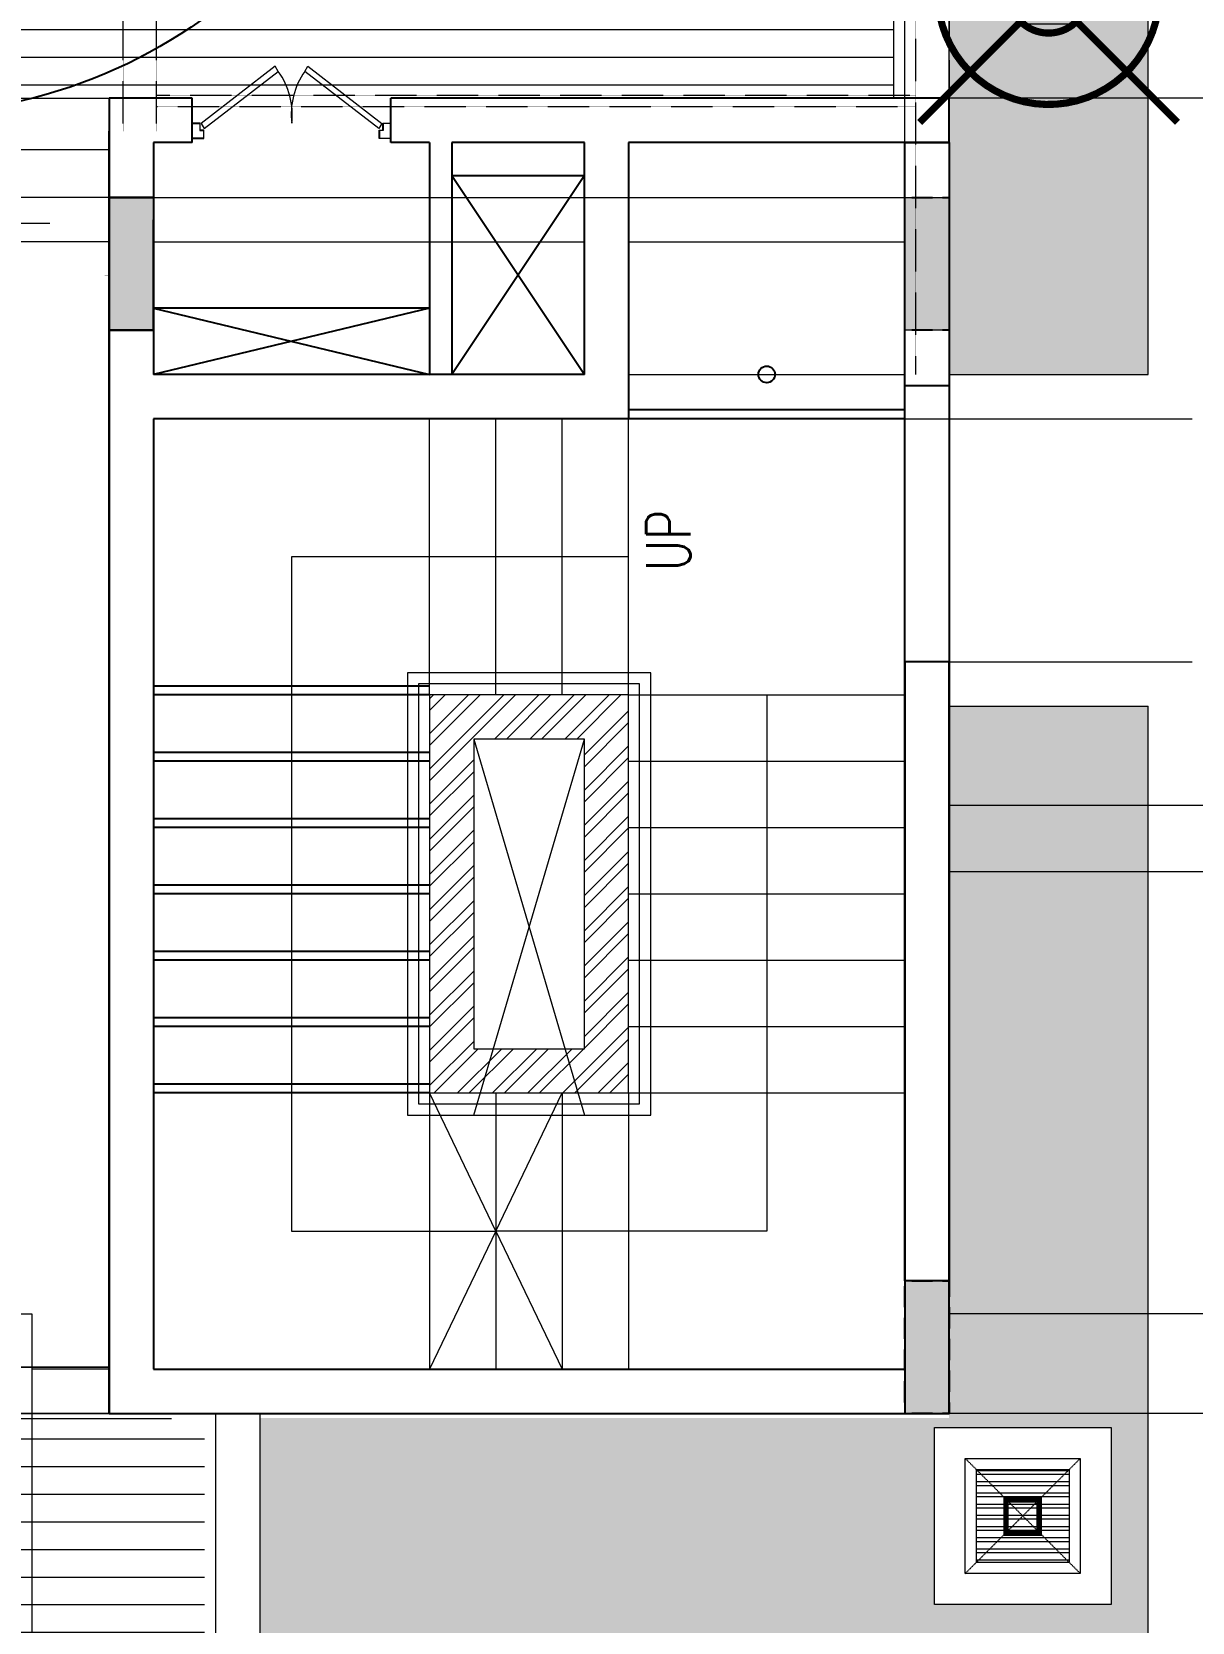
# Model space of a CAD drawing. Header units: millimetres. Extents: x 7964926 to 16080295, y -6277184 to -2986664.
# Drawn here: x 8116961 to 8122211, y -3116704 to -3109510 of the extents above; entities that cross this region are included whole.
import ezdxf

# ---------------------------------------------------------------- set-up
doc = ezdxf.new("R2010")
doc.units = ezdxf.units.MM
doc.header["$LTSCALE"] = 2000
doc.header["$MEASUREMENT"] = 0
for name, pattern in [('( Hidden )', [0.375, 0.25, -0.125]), ('1', [0, 0, 0]), ('ACAD_ISO04W100', [30, 24, -3, 0, -3]), ('CONTINU', [0, 0, 0]), ('DASHED', [0.75, 0.5, -0.25]), ('DASHED2', [0.375, 0.25, -0.125]), ('HIDDEN', [0.375, 0.25, -0.125])]:
    doc.linetypes.add(name, pattern=pattern)
for name, color, linetype in [('a-beam', 8, 'HIDDEN'), ('a-col', 8, 'DASHED2'), ('a-cutout', 8, 'Continuous'), ('a-dim b', 8, 'Continuous'), ('a-floor line', 1, 'Continuous'), ('a-hat col', 252, 'Continuous'), ('a-stair', 1, 'Continuous'), ('a-wall', 8, 'Continuous'), ('L - block columns', 20, 'ACAD_ISO04W100'), ('L - proposed trees', 74, 'Continuous')]:
    doc.layers.add(name, color=color, linetype=linetype)
for name, color, linetype, lineweight in [('a-shaft door', 1, 'Continuous', 5), ('L-CHAMBERS', 50, 'Continuous', 5), ('L-CORECUT', 4, 'Continuous', 5), ('L-ELE 1', 24, 'Continuous', 20), ('L-ELE 2', 30, 'Continuous', 15), ('L-ELE 4', 27, 'Continuous', 9), ('L-ELE1', 34, 'Continuous', 20), ('L-HATCH-1', 9, 'Continuous', 5), ('L-HIDDEN', 5, 'HIDDEN', 9), ('L-lights', 213, 'Continuous', 0), ('L-Paver 400x400', 250, '1', 13), ('L-SHRUBS', 96, 'Continuous', 18), ('STR-Column', 250, 'Continuous', 15), ('STR-Podium Beam', 8, 'Continuous', 15), ('STR-Podium Column', 250, 'Continuous', 15), ('STR-RCC Up Stand', 250, 'Continuous', 15), ('STR-Stair Case', 251, 'Continuous', 15)]:
    doc.layers.add(name, color=color, linetype=linetype, lineweight=lineweight)
doc.styles.get("Standard").update_dxf_attribs({"font": 'romans.shx', "width": 0.75})

# ---------------------------------------------------------------- blocks, each defined once
blk = doc.blocks.new('basement - column')
at = {"layer": 'a-hat col'}
h = blk.add_hatch(color=256, dxfattribs=at)
h.dxf.hatch_style = 1
h.paths.add_polyline_path([(129425, -24199.3), (129225, -24199.3), (129225, -24799.3), (129425, -24799.3)])
h = blk.add_hatch(color=256, dxfattribs=at)
h.dxf.hatch_style = 1
h.paths.add_polyline_path([(133025, -24199.3), (132825, -24199.3), (132825, -24799.3), (133025, -24799.3)])
h = blk.add_hatch(color=256, dxfattribs=at)
h.dxf.hatch_style = 1
h.paths.add_polyline_path([(133025, -29099.3), (132825, -29099.3), (132825, -29699.3), (133025, -29699.3)])
at = {"layer": 'a-col', "linetype": 'DASHED2', "ltscale": 0.001}
for points in [[(129225, -24199.3), (129425, -24199.3), (129425, -24799.3), (129225, -24799.3)], [(132825, -24199.3), (133025, -24199.3), (133025, -24799.3), (132825, -24799.3)], [(132825, -29099.3), (133025, -29099.3), (133025, -29699.3), (132825, -29699.3)]]:
    blk.add_lwpolyline(points, close=True, dxfattribs=at)
blk = doc.blocks.new('tree14 pp')
at = {"layer": 'L - proposed trees', "ltscale": 2000}
for radius in [1275.3, 143.5]:
    blk.add_circle((-1172.8, 1330.7), radius, dxfattribs=at)
blk = doc.blocks.new('CHAMBERS')
at = {"layer": 'L-Paver 400x400', "true_color": 0x636466}
h = blk.add_hatch(dxfattribs=at)
h.set_pattern_fill('ANSI32', color=251, scale=135, angle=315)
h.set_pattern_definition([(0, (0.48, 1.42), (1e-14, 50.625), []), (0, (17.355, -15.46), (1e-14, 50.625), [])])
h.paths.add_polyline_path([(7999084.2, -3148057.7), (7998664.2, -3148057.7), (7998664.2, -3148477.7), (7999084.2, -3148477.7)])
at = {"layer": 'L-CHAMBERS', "color": 42}
for points in [[(7999274.2, -3148667.7), (7998474.2, -3148667.7), (7998474.2, -3147867.7), (7999274.2, -3147867.7)], [(7999134.2, -3148527.7), (7998614.2, -3148527.7), (7998614.2, -3148007.7), (7999134.2, -3148007.7)], [(7999084.2, -3148477.7), (7998664.2, -3148477.7), (7998664.2, -3148057.7), (7999084.2, -3148057.7)]]:
    blk.add_lwpolyline(points, close=True, dxfattribs=at)
at = {"layer": 'L-Paver 400x400', "color": 251, "linetype": '( Hidden )', "ltscale": 0.005, "true_color": 0x636466}
for p, q in [((7998614.2, -3148007.7), (7999134.2, -3148527.7)), ((7998614.2, -3148527.7), (7999134.2, -3148007.7))]:
    blk.add_line(p, q, dxfattribs=at)
blk = doc.blocks.new('PL')
at = {"layer": 'L-lights'}
h = blk.add_hatch(dxfattribs=at)
h.set_pattern_fill('ANSI31', color=256, scale=32.5, style=0)
h.set_pattern_definition([(45, (6e-11, 1e-11), (-72.965, 72.965), [])])
edge = h.paths.add_edge_path()
edge.add_arc((0, 0), 359, 89.6522, 276.067)
edge.add_arc((0, 0), 359, 276.067, 449.6522)
at = {"layer": 'L-lights', "const_width": 65}
for points in [[(0, -1659), (0, 1659)], [(1659, -2), (-1659, -2)]]:
    blk.add_lwpolyline(points, dxfattribs=at)
for points in [[(6, 1009, 1.057607), (107, -1003, 0.945531)], [(2, 359, 1.057607), (38, -357, 0.945531)]]:
    blk.add_lwpolyline(points, format="xyb", close=True, dxfattribs=at)
blk = doc.blocks.new('F01')
at = {"layer": 'a-shaft door', "color": 8, "ltscale": 0.1}
for p, q in [((6801503.9, -3301272.3), (6801473.3, -3301272.3)), ((6801503.9, -3302172.3), (6801473.3, -3302172.3)), ((6801503.9, -3302172.3), (6801473.3, -3302172.3))]:
    blk.add_line(p, q, dxfattribs=at)
for points in [[(6801247, -3301649), (6801505.9, -3301314.1), (6801529.1, -3301327.5), (6801270.2, -3301662.4), (6801247, -3301649)], [(6801247, -3301795.6), (6801505.9, -3302130.4), (6801529.1, -3302117), (6801270.2, -3301782.2), (6801247, -3301795.6)]]:
    blk.add_lwpolyline(points, dxfattribs=at)
for points in [[(6801573.3, -3301272.3), (6801573.3, -3301325.6), (6801535.9, -3301325.6), (6801535.9, -3301309.6), (6801503.9, -3301309.6), (6801503.9, -3301272.3), (6801503.9, -3301272.3), (6801503.9, -3301272.3)], [(6801571.7, -3301273.9), (6801505.5, -3301273.9), (6801505.5, -3301273.9), (6801505.5, -3301273.9), (6801505.5, -3301308), (6801537.5, -3301308), (6801537.5, -3301324), (6801571.7, -3301324)], [(6801573.3, -3302172.3), (6801573.3, -3302118.9), (6801535.9, -3302118.9), (6801535.9, -3302134.9), (6801503.9, -3302134.9), (6801503.9, -3302172.3), (6801503.9, -3302172.3), (6801503.9, -3302172.3)], [(6801571.7, -3302170.7), (6801505.5, -3302170.7), (6801505.5, -3302170.7), (6801505.5, -3302170.7), (6801505.5, -3302136.5), (6801537.5, -3302136.5), (6801537.5, -3302120.5), (6801571.7, -3302120.5)]]:
    blk.add_lwpolyline(points, close=True, dxfattribs=at)
for centre, radius, start, end in [((6801465.1, -3301383.2), 340.5, 235.07813, 276.54818), ((6801464.3, -3302049.2), 330.1, 83.10266, 126.02478)]:
    blk.add_arc(centre, radius, start, end, dxfattribs=at)

msp = doc.modelspace()

# ---------------------------------------------------------------- hatches: boundary and pattern name
at = {"layer": 'L-HATCH-1'}
h = msp.add_hatch(dxfattribs=at)
h.set_pattern_fill('ANSI31', color=8, scale=1000, angle=135)
edge = h.paths.add_edge_path()
edge.add_line((8116561.7, -3110401), (8116561.7, -3109810))
edge.add_line((8116561.7, -3109810), (8120861.4, -3109810))
edge.add_line((8120861.4, -3109810), (8120861.4, -3107047.5))
edge.add_line((8120861.4, -3107047.5), (8119811.4, -3107047.5))
edge.add_line((8119811.4, -3107047.5), (8119811.3, -3102411.2))
edge.add_line((8119811.3, -3102411.2), (8103311.2, -3102410))
edge.add_line((8103311.2, -3102410), (8103311.2, -3107010))
edge.add_line((8103311.2, -3107010), (8102880.5, -3107010))
edge.add_line((8102880.5, -3107010), (8102880.5, -3108457.1))
edge.add_line((8102880.5, -3108457.1), (8102412.7, -3108462.8))
edge.add_line((8102412.7, -3108462.8), (8102419.9, -3109585))
edge.add_line((8102419.9, -3109585), (8102703.8, -3109585))
edge.add_line((8102703.8, -3109585), (8102703.8, -3113535))
edge.add_line((8102703.8, -3113535), (8102412.7, -3113535))
edge.add_line((8102412.7, -3113535), (8102419.9, -3114662.8))
edge.add_line((8102419.9, -3114662.8), (8102880.5, -3114657.1))
edge.add_line((8102880.5, -3114657.1), (8102880.5, -3116410))
edge.add_line((8102880.5, -3116410), (8102411.3, -3116410))
edge.add_line((8102411.3, -3116410), (8102414, -3117536.2))
edge.add_line((8102414, -3117536.2), (8102703.7, -3117536.2))
edge.add_line((8102703.7, -3117536.2), (8102703.7, -3121486.2))
edge.add_line((8102703.7, -3121486.2), (8102411.3, -3121485))
edge.add_line((8102411.3, -3121485), (8102411.3, -3122635))
edge.add_line((8102411.3, -3122635), (8102880.5, -3122635))
edge.add_line((8102880.5, -3122635), (8102880.5, -3124335))
edge.add_line((8102880.5, -3124335), (8102441.3, -3124335))
edge.add_line((8102441.3, -3124335), (8102441.3, -3125486.2))
edge.add_line((8102441.3, -3125486.2), (8102703.7, -3125486.2))
edge.add_line((8102703.7, -3125486.2), (8102703.7, -3129436.2))
edge.add_line((8102703.7, -3129436.2), (8102441.3, -3129435))
edge.add_line((8102441.3, -3129435), (8102441.3, -3130585))
edge.add_line((8102441.3, -3130585), (8102880.5, -3130585))
edge.add_line((8102880.5, -3130585), (8102880.5, -3132010))
edge.add_line((8102880.5, -3132010), (8103311.2, -3132010))
edge.add_line((8103311.2, -3132010), (8103311.2, -3134060))
edge.add_line((8103311.2, -3134060), (8102416.2, -3134060))
edge.add_line((8102416.2, -3134060), (8102416.2, -3134347.5))
edge.add_line((8102416.2, -3134347.5), (8102636.3, -3134347.5))
edge.add_line((8102636.3, -3134347.5), (8102636.3, -3137347.5))
edge.add_line((8102636.3, -3137347.5), (8104143.1, -3137347.5))
edge.add_line((8104143.1, -3137347.5), (8105141.3, -3137347.5))
edge.add_line((8105141.3, -3137347.5), (8105141.3, -3137522.5))
edge.add_line((8105141.3, -3137522.5), (8115941.3, -3137522.5))
edge.add_line((8115941.3, -3137522.5), (8115941.3, -3137347.5))
edge.add_line((8115941.3, -3137347.5), (8120253.7, -3137347.5))
edge.add_line((8120253.7, -3137347.5), (8120253.7, -3133785.6))
edge.add_line((8120253.7, -3133785.6), (8118940.2, -3133784.4))
edge.add_line((8118940.2, -3133784.4), (8118940.2, -3129085))
edge.add_line((8118940.2, -3129085), (8120253.7, -3129086.2))
edge.add_line((8120253.7, -3129086.2), (8120253.7, -3125834.1))
edge.add_line((8120253.7, -3125834.1), (8118940.2, -3125835))
edge.add_line((8118940.2, -3125835), (8118940.2, -3121135))
edge.add_line((8118940.2, -3121135), (8120253.7, -3121136.2))
edge.add_line((8120253.7, -3121136.2), (8120253.7, -3117386.2))
edge.add_line((8120253.7, -3117386.2), (8119541.2, -3117386.2))
edge.add_line((8119541.2, -3117386.2), (8118915.2, -3117386.2))
edge.add_line((8118915.2, -3117386.2), (8118915.2, -3117210))
edge.add_line((8118915.2, -3117210), (8117742.6, -3117210))
edge.add_line((8117742.6, -3117210), (8117742.6, -3115760))
edge.add_line((8117742.6, -3115760), (8116895.9, -3115760))
edge.add_line((8116895.9, -3115760), (8116711.7, -3121149.3))
edge.add_line((8116711.7, -3121149.3), (8116711.2, -3121868.8))
edge.add_line((8116711.2, -3121868.8), (8116150.8, -3121879.9))
edge.add_line((8116150.8, -3121879.9), (8116017.9, -3122020.9))
edge.add_line((8116017.9, -3122020.9), (8115660.9, -3122279.7))
edge.add_arc((8115725.5, -3122386.5), 124.8, 121.16085, 180)
edge.add_line((8115600.7, -3122386.5), (8115600.7, -3124029.4))
edge.add_line((8115600.7, -3124029.4), (8115810.7, -3124060))
edge.add_line((8115810.7, -3124060), (8115810.7, -3122910))
edge.add_line((8115810.7, -3122910), (8116985.7, -3122910))
edge.add_line((8116985.7, -3122910), (8116985.7, -3124060))
edge.add_line((8116985.7, -3124060), (8115600.7, -3124060))
edge.add_line((8115600.7, -3124060), (8115600.7, -3130849.3))
edge.add_line((8115600.7, -3130849.3), (8115810.7, -3130860))
edge.add_line((8115810.7, -3130860), (8116985.7, -3130860))
edge.add_line((8116985.7, -3130860), (8116985.7, -3132010))
edge.add_line((8116985.7, -3132010), (8115810.7, -3132010))
edge.add_line((8115810.7, -3132010), (8115810.7, -3130860))
edge.add_line((8115810.7, -3130860), (8115600.7, -3130858))
edge.add_line((8115600.7, -3130858), (8115600.7, -3132235))
edge.add_line((8115600.7, -3132235), (8115600.7, -3132534.4))
edge.add_arc((8115725.5, -3132532.4), 124.8, 180.91942, 238.83915)
edge.add_line((8115660.9, -3132639.2), (8116033.3, -3132908.4))
edge.add_arc((8115869.9, -3133136.7), 280.7, 17.75366, 54.41038, ccw=False)
edge.add_line((8116137.3, -3133051.1), (8116711.7, -3133051.1))
edge.add_line((8116711.7, -3133051.1), (8116711.2, -3133770.6))
edge.add_line((8116711.2, -3133770.6), (8116961.3, -3137583))
edge.add_line((8116961.3, -3137583), (8105121.6, -3137347.5))
edge.add_line((8105121.6, -3137347.5), (8104205.6, -3137347.5))
edge.add_line((8104205.6, -3137347.5), (8104378.7, -3128643.3))
edge.add_line((8104378.7, -3128643.3), (8105125.6, -3127490.7))
edge.add_line((8105125.6, -3127490.7), (8105431.1, -3127172.6))
edge.add_line((8105431.1, -3127172.6), (8104323.1, -3118537.2))
edge.add_line((8104323.1, -3118537.2), (8104073, -3106120.1))
edge.add_line((8104073, -3106120.1), (8116961.3, -3106120.1))
edge.add_line((8116961.3, -3106120.1), (8116961.3, -3106988))
edge.add_line((8116961.3, -3106988), (8116961.2, -3107010))
edge.add_line((8116961.2, -3107010), (8116961.2, -3108101.5))
edge.add_line((8116961.2, -3108101.5), (8116960.7, -3108160))
edge.add_line((8116960.7, -3108160), (8115600.7, -3108160))
edge.add_line((8115600.7, -3108160), (8115591.8, -3108683.9))
edge.add_arc((8115696.3, -3108681.6), 104.6, 181.25218, 230.87734)
edge.add_line((8115630.3, -3108762.8), (8115828.8, -3108971.9))
edge.add_arc((8115935.8, -3108987.7), 108.1, 171.58896, 266.2271)
edge.add_line((8115928.7, -3109095.6), (8116460.5, -3109112.4))
edge.add_arc((8115636, -3109381.7), 867.3, -18.79382, 18.09153, ccw=False)
edge.add_line((8116457.1, -3109661.1), (8115928.7, -3109661.5))
edge.add_arc((8114798.8, -3109304.9), 1184.8, 310.34061, 342.4814, ccw=False)
edge.add_arc((8115750.9, -3110341.1), 228, 144.27025, 195.23626)
edge.add_arc((8115616.7, -3110405.7), 85.9, 61.97502, 176.85807, ccw=False)
edge.add_arc((8115677.3, -3110416.9), 89.4, 103.054, 169.71336)
edge.add_line((8115589.3, -3110401), (8117311.2, -3110360.4))
edge = h.paths.add_edge_path(flags=17)
edge.add_line((8105431.1, -3126938.5), (8105403.1, -3126652.5))
edge.add_arc((8105389.8, -3126610.9), 43.7, 287.73327, 404.42659)
edge.add_line((8105420.9, -3126580.4), (8105411.3, -3119087.2))
edge.add_arc((8105347.1, -3119070.1), 66.5, 345.0376, 404.08456)
edge.add_line((8105394.8, -3119023.8), (8104996, -3118720.3))
edge.add_arc((8105213.3, -3118483.9), 321.1, 195.61141, 227.41192, ccw=False)
edge.add_line((8104904, -3118570.3), (8104323.1, -3118570))
edge.add_line((8104323.1, -3118570), (8105431.1, -3127099.8))
edge.add_line((8105431.1, -3127099.8), (8105471.1, -3127099.8))
edge.add_arc((8105590.1, -3126984.7), 165.6, 163.81261, 224.04974, ccw=False)
edge = h.paths.add_edge_path(flags=17)
edge.add_line((8115624.5, -3120704), (8116018.8, -3120996.9))
edge.add_arc((8115869.9, -3121235), 280.7, 17.75366, 57.97574, ccw=False)
edge.add_line((8116137.3, -3121149.3), (8116711.7, -3121149.3))
edge.add_line((8116711.7, -3121149.3), (8116898.6, -3116102.5))
edge.add_line((8116898.6, -3116102.5), (8116895.9, -3115760))
edge.add_line((8116895.9, -3115760), (8116561.7, -3115760))
edge.add_line((8116561.7, -3115760), (8116561.7, -3115639.8))
edge.add_line((8116561.7, -3115639.8), (8115600.7, -3115720))
edge.add_line((8115600.7, -3115720), (8115600.7, -3115760.1))
edge.add_line((8115600.7, -3115760.1), (8115600.7, -3120613))
edge.add_arc((8115733.8, -3120626.8), 133.8, 174.08751, 215.23346)
edge = h.paths.add_edge_path(flags=16)
edge.add_line((8104312.4, -3128667.6), (8104911.6, -3127859.8))
edge.add_arc((8105161.9, -3127732.7), 280.7, 206.90941, 221.75897)
edge.add_arc((8105173.5, -3127772.5), 265.5, 190.14952, 213.65721, ccw=False)
edge.add_line((8104912.1, -3127819.3), (8105431.1, -3127183.8))
edge.add_line((8105431.1, -3127183.8), (8104312.4, -3128667.6))
edge = h.paths.add_edge_path(flags=17)
edge.add_line((8105431.1, -3128181.6), (8105431.1, -3127191.9))
edge.add_line((8105431.1, -3127191.9), (8105041.2, -3127685))
edge.add_line((8105041.2, -3127685), (8104661.5, -3128196.9))
edge.add_line((8104661.5, -3128196.9), (8104378.7, -3128643.4))
edge.add_line((8104378.7, -3128643.4), (8104203.1, -3137347.5))
edge.add_line((8104203.1, -3137347.5), (8105129.6, -3137347.5))
edge.add_line((8105129.6, -3137347.5), (8116961.3, -3137573.7))
edge.add_line((8116961.3, -3137573.7), (8116711.2, -3133770.6))
edge.add_line((8116711.2, -3133770.6), (8116135.2, -3133770.6))
edge.add_line((8116135.2, -3133770.6), (8116059.4, -3133906.4))
edge.add_line((8116059.4, -3133906.4), (8115640.7, -3134211))
edge.add_arc((8115680.6, -3134290), 88.5, 116.79492, 178.12801)
edge.add_line((8115592.1, -3134287.2), (8115595.9, -3136140))
edge.add_line((8115595.9, -3136140), (8105426.4, -3136140))
edge.add_line((8105426.4, -3136140), (8105416.1, -3128336.2))
edge.add_line((8105416.1, -3128336.2), (8105431.1, -3128181.6))
edge = h.paths.add_edge_path(flags=17)
edge.add_line((8105223.2, -3111690.3), (8105415, -3111487))
edge.add_arc((8105337.9, -3111432.2), 94.6, 324.57933, 361.31659)
edge.add_line((8105432.5, -3111430), (8105432.5, -3107601.5))
edge.add_line((8105432.5, -3107601.5), (8115806.2, -3107585))
edge.add_line((8115806.2, -3107585), (8115815.2, -3107010))
edge.add_line((8115815.2, -3107010), (8116717.8, -3107010))
edge.add_line((8116717.8, -3107010), (8116961.3, -3106985))
edge.add_line((8116961.3, -3106985), (8116961.3, -3106736.2))
edge.add_line((8116961.3, -3106736.2), (8116961.3, -3106120.1))
edge.add_line((8116961.3, -3106120.1), (8104073, -3106120.1))
edge.add_line((8104073, -3106120.1), (8104322.6, -3117853.9))
edge.add_line((8104322.6, -3117853.9), (8104903.8, -3117850.8))
edge.add_arc((8105214, -3117937.1), 322, 132.7937, 164.45925, ccw=False)
edge.add_line((8104995.3, -3117700.8), (8105378.4, -3117415.8))
edge.add_arc((8105306.3, -3117333), 109.8, 311.04428, 360)
edge.add_line((8105416.1, -3117333), (8105432.5, -3113187.7))
edge.add_arc((8105337.9, -3113189.8), 94.6, 1.31613, 51.26551)
edge.add_line((8105397.1, -3113116), (8105207.3, -3112900.9))
edge.add_arc((8105532, -3112585.3), 452.8, 180.99535, 224.18493, ccw=False)
edge.add_line((8105079.3, -3112593.2), (8104550.9, -3112592.8))
edge.add_arc((8105887.5, -3112310.2), 1366.2, 168.06284, 191.93716, ccw=False)
edge.add_line((8104550.9, -3112027.7), (8105161.4, -3111877.5))
edge.add_arc((8105325.1, -3111827.7), 171.1, 126.54556, 196.91204, ccw=False)
at = {"layer": 'L-SHRUBS'}
h = msp.add_hatch(dxfattribs=at)
h.set_pattern_fill('GRASS', color=256, scale=200)
h.paths.add_polyline_path([(8121111.3, -3111060), (8122011.3, -3111060), (8122011.3, -3107657.1), (8121111.3, -3107657.1)])
h.paths.add_polyline_path([(8121844.6, -3131269.6), (8121044.6, -3131269.6), (8121044.6, -3130471), (8121844.6, -3130471)], flags=16)
h.paths.add_polyline_path([(8121853.9, -3124506.1), (8121053.9, -3124506.1), (8121051, -3123676.3), (8121851, -3123676.3)], flags=16)
h.paths.add_polyline_path([(8121844.6, -3116623.7), (8121044.6, -3116623.7), (8121044.6, -3115825.1), (8121844.6, -3115825.1)], flags=16)
h.paths.add_polyline_path([(8120953.6, -3127535), (8120803.7, -3127535), (8120803.7, -3127385), (8120953.6, -3127385)])
h.paths.add_polyline_path([(8120953.6, -3125547.5), (8120803.7, -3125547.5), (8120803.7, -3125397.5), (8120953.6, -3125397.5)])
h.paths.add_polyline_path([(8120953.6, -3133497.5), (8120803.7, -3133497.5), (8120803.7, -3133347.5), (8120953.6, -3133347.5)])
h.paths.add_polyline_path([(8120953.6, -3135485), (8120803.7, -3135485), (8120803.7, -3135335), (8120953.6, -3135335)])
h.paths.add_polyline_path([(8121603.4, -3129297.5), (8122011.1, -3129297.5), (8122011.1, -3129597.5), (8121603.4, -3129597.5)])
h.paths.add_polyline_path([(8121603.4, -3127310), (8122011.1, -3127310), (8122011.1, -3127610), (8121603.4, -3127610)])
h.paths.add_polyline_path([(8121603.4, -3133272.5), (8122011.1, -3133272.5), (8122011.1, -3133572.5), (8121603.4, -3133572.5)])
h.paths.add_polyline_path([(8121603.4, -3135260), (8122011.1, -3135260), (8122011.1, -3135560), (8121603.4, -3135560)])
h.paths.add_polyline_path([(8121603.4, -3131285), (8122011.1, -3131285), (8122011.1, -3131585), (8121603.4, -3131585)])
h.paths.add_polyline_path([(8120953.6, -3129372.5), (8120953.6, -3129522.5), (8120803.7, -3129522.5), (8120803.7, -3129372.5)])
edge = h.paths.add_edge_path()
edge.add_line((8122010.7, -3137572.5), (8121578.4, -3137572.5))
edge.add_line((8121578.4, -3137572.5), (8121578.4, -3137222.5))
edge.add_line((8121578.4, -3137222.5), (8122011.3, -3137222.5))
edge.add_line((8122011.3, -3137222.5), (8122011.3, -3125622.5))
edge.add_line((8122011.3, -3125622.5), (8121603.6, -3125622.5))
edge.add_line((8121603.6, -3125622.5), (8121603.6, -3125322.5))
edge.add_line((8121603.6, -3125322.5), (8122011.3, -3125322.5))
edge.add_line((8122011.3, -3125322.5), (8122011.3, -3123660))
edge.add_line((8122011.3, -3123660), (8121579.4, -3123660))
edge.add_line((8121579.4, -3123660), (8121579.4, -3123310))
edge.add_line((8121579.4, -3123310), (8122011.3, -3123310))
edge.add_line((8122011.3, -3123310), (8122011.3, -3121672.5))
edge.add_line((8122011.3, -3121672.5), (8121578.6, -3121672.5))
edge.add_line((8121578.6, -3121672.5), (8121578.6, -3121322.5))
edge.add_line((8121578.6, -3121322.5), (8122011.3, -3121322.5))
edge.add_line((8122011.3, -3121322.5), (8122011.3, -3119685))
edge.add_line((8122011.3, -3119685), (8121578.4, -3119685))
edge.add_line((8121578.4, -3119685), (8121578.4, -3119335))
edge.add_line((8121578.4, -3119335), (8122011.3, -3119335))
edge.add_line((8122011.3, -3119335), (8122011.3, -3117697.5))
edge.add_line((8122011.3, -3117697.5), (8121578.4, -3117697.5))
edge.add_line((8121578.4, -3117697.5), (8121578.4, -3117347.5))
edge.add_line((8121578.4, -3117347.5), (8122011.3, -3117347.5))
edge.add_line((8122011.3, -3117347.5), (8122011.3, -3112560))
edge.add_line((8122011.3, -3112560), (8121111.3, -3112560))
edge.add_line((8121111.3, -3112560), (8121111.3, -3115780.2))
edge.add_line((8121111.3, -3115780.2), (8117992.5, -3115780.2))
edge.add_line((8117992.5, -3115780.2), (8117992.5, -3116960))
edge.add_line((8117992.5, -3116960), (8118940.2, -3116960))
edge.add_line((8118940.2, -3116960), (8118940.2, -3116885))
edge.add_line((8118940.2, -3116885), (8120753.7, -3116885))
edge.add_line((8120753.7, -3116885), (8120753.7, -3117347.5))
edge.add_line((8120753.7, -3117347.5), (8121053.4, -3117347.5))
edge.add_line((8121053.4, -3117347.5), (8121053.4, -3117697.5))
edge.add_line((8121053.4, -3117697.5), (8120753.7, -3117697.5))
edge.add_line((8120753.7, -3117697.5), (8120753.7, -3119335))
edge.add_line((8120753.7, -3119335), (8121053.4, -3119335))
edge.add_line((8121053.4, -3119335), (8121053.4, -3119685))
edge.add_line((8121053.4, -3119685), (8120753.7, -3119685))
edge.add_line((8120753.7, -3119685), (8120753.7, -3121635))
edge.add_line((8120753.7, -3121635), (8119202.6, -3121635))
edge.add_line((8119202.6, -3121635), (8119202.6, -3125335))
edge.add_line((8119202.6, -3125335), (8120753.7, -3125335))
edge.add_line((8120753.7, -3125335), (8120753.7, -3129585))
edge.add_line((8120753.7, -3129585), (8119216.1, -3129585))
edge.add_line((8119216.1, -3129585), (8119216.1, -3133285))
edge.add_line((8119216.1, -3133285), (8120753.7, -3133285))
edge.add_line((8120753.7, -3133285), (8120753.7, -3137247.5))
edge.add_line((8120753.7, -3137247.5), (8121028.6, -3137247.5))
edge.add_line((8121028.6, -3137247.5), (8121028.6, -3137547.5))
edge.add_line((8121028.6, -3137547.5), (8120753.7, -3137547.5))
edge.add_line((8120753.7, -3137547.5), (8120753.7, -3137997.5))
edge.add_line((8120753.7, -3137997.5), (8121926.2, -3137997.5))
edge.add_arc((8120711.3, -3137535), 1300, 339.15946, 358.34706)

# ---------------------------------------------------------------- linework, layer by layer
at = {"layer": 'a-beam'}
msp.add_lwpolyline([(8117511.1, -3110260), (8117311.1, -3110260), (8117311.1, -3110860), (8117511.1, -3110860)], close=True, dxfattribs=at)
msp.add_lwpolyline([(8117511.1, -3110260), (8117311.1, -3110260), (8117311.1, -3110860), (8117511.1, -3110860)], close=True, dxfattribs=at)
at = {"layer": 'a-col', "linetype": 'ByBlock'}
msp.add_lwpolyline([(8117311.1, -3110260), (8117511.1, -3110260), (8117511.1, -3110860), (8117311.1, -3110860)], close=True, dxfattribs=at)
msp.add_lwpolyline([(8117311.1, -3110260), (8117511.1, -3110260), (8117511.1, -3110860), (8117311.1, -3110860)], close=True, dxfattribs=at)
at = {"layer": 'a-cutout', "linetype": 'HIDDEN', "ltscale": 1000}
for p, q in [((8118861.1, -3110160), (8119461.1, -3111060)), ((8119461.1, -3110160), (8118861.1, -3111060)), ((8118861.1, -3110160), (8119461.1, -3110160)), ((8118761.1, -3110760), (8117511.1, -3110760)), ((8118761.1, -3110760), (8117511.1, -3111060)), ((8117511.1, -3110760), (8118761.1, -3111060)), ((8118761.1, -3110760), (8117511.1, -3110760)), ((8118761.1, -3110760), (8117511.1, -3111060)), ((8117511.1, -3110760), (8118761.1, -3111060))]:
    msp.add_line(p, q, dxfattribs=at)
at = {"layer": 'a-floor line', "linetype": 'Continuous'}
msp.add_line((8120911.1, -3111260), (8119661.1, -3111260), dxfattribs=at)
at = {"layer": 'a-floor line', "color": 8, "linetype": 'Continuous'}
for p, q in [((8118761.1, -3112510), (8117511.1, -3112510)), ((8118761.1, -3112810), (8117511.1, -3112810)), ((8118761.1, -3113110), (8117511.1, -3113110)), ((8118761.1, -3113110), (8117511.1, -3113110)), ((8118761.1, -3113410), (8117511.1, -3113410)), ((8118761.1, -3113710), (8117511.1, -3113710)), ((8118761.1, -3114010), (8117511.1, -3114010)), ((8118761.1, -3114010), (8117511.1, -3114010)), ((8118761.1, -3114310), (8117511.1, -3114310))]:
    msp.add_line(p, q, dxfattribs=at)
at = {"layer": 'a-stair', "linetype": 'DASHED', "ltscale": 150}
msp.add_line((8120911.1, -3111220), (8119661.1, -3111220), dxfattribs=at)
at = {"layer": 'a-stair', "color": 8, "linetype": 'DASHED', "ltscale": 150}
for p, q in [((8118761.1, -3112470), (8117511.1, -3112470)), ((8118761.1, -3112770), (8117511.1, -3112770)), ((8118761.1, -3113070), (8117511.1, -3113070)), ((8118761.1, -3113370), (8117511.1, -3113370)), ((8118761.1, -3113670), (8117511.1, -3113670)), ((8118761.1, -3113970), (8117511.1, -3113970)), ((8118761.1, -3114270), (8117511.1, -3114270))]:
    msp.add_line(p, q, dxfattribs=at)
at = {"layer": 'a-stair'}
msp.add_circle((8120286.3, -3111059.9), 37.5, dxfattribs=at)
at = {"layer": 'a-wall'}
for p, q in [((8117686.1, -3109810), (8117311.1, -3109810)), ((8117311.1, -3109810), (8117311.1, -3115760)), ((8117686.1, -3109810), (8117311.1, -3109810)), ((8117686.1, -3110010), (8117686.1, -3109810)), ((8119661.1, -3109810), (8118586.1, -3109810)), ((8118586.1, -3110010), (8118586.1, -3109810)), ((8121111.1, -3109810), (8119661.1, -3109810)), ((8121111.1, -3110010), (8121111.1, -3109810)), ((8117636.1, -3110010), (8117511.1, -3110010)), ((8117511.1, -3110010), (8117511.1, -3111060)), ((8117511.1, -3110010), (8117511.1, -3111060)), ((8117686.1, -3110010), (8117511.1, -3110010)), ((8117511.1, -3110010), (8117511.1, -3111060)), ((8117636.1, -3110010), (8117511.1, -3110010)), ((8117511.1, -3110010), (8117511.1, -3111060)), ((8117511.1, -3110010), (8117511.1, -3111060)), ((8117686.1, -3110010), (8117511.1, -3110010)), ((8117511.1, -3110010), (8117511.1, -3111060)), ((8118761.1, -3110010), (8118586.1, -3110010)), ((8118761.1, -3110010), (8118761.1, -3111060)), ((8119461.1, -3110010), (8118861.1, -3110010)), ((8118861.1, -3110010), (8118861.1, -3111060)), ((8121111.1, -3110010), (8119661.1, -3110010)), ((8119661.1, -3110010), (8119661.1, -3111260)), ((8119461.1, -3111060), (8117511.1, -3111060)), ((8119461.1, -3111060), (8117511.1, -3111060)), ((8118761.1, -3111060), (8117511.1, -3111060)), ((8119461.1, -3111060), (8117511.1, -3111060)), ((8119461.1, -3111060), (8117511.1, -3111060)), ((8118761.1, -3111060), (8117511.1, -3111060)), ((8120911.1, -3111110), (8121111.1, -3111110)), ((8119661.1, -3111260), (8117511.1, -3111260)), ((8117511.1, -3111260), (8117511.1, -3115560)), ((8119661.1, -3111260), (8117511.1, -3111260)), ((8117511.1, -3115560), (8120911.1, -3115560)), ((8117511.4, -3115560), (8120911.1, -3115560)), ((8117311.1, -3115760), (8121111.1, -3115760)), ((8117311.4, -3115760), (8121111.1, -3115760))]:
    msp.add_line(p, q, dxfattribs=at)
at = {"layer": 'a-wall', "linetype": 'Continuous'}
msp.add_line((8119461.1, -3111060), (8119461.1, -3110010), dxfattribs=at)
msp.add_line((8119461.1, -3111060), (8119461.1, -3110010), dxfattribs=at)
msp.add_line((8119461.1, -3111060), (8119461.1, -3110010), dxfattribs=at)
at = {"layer": 'a-wall'}
for points in [[(8120911.1, -3110010), (8121111.1, -3110010), (8121111.1, -3115160), (8120911.1, -3115160)], [(8120911.1, -3115760), (8121111.3, -3115760), (8121111.3, -3112360), (8120911.1, -3112360)]]:
    msp.add_lwpolyline(points, close=True, dxfattribs=at)
at = {"layer": 'L - block columns', "color": 8}
msp.add_line((8117311.3, -3115760), (8117311.3, -3109960), dxfattribs=at)
at = {"layer": 'L-CORECUT', "const_width": 25}
msp.add_lwpolyline([(8121368.6, -3116151.5), (8121518.6, -3116151.5), (8121518.6, -3116301.5), (8121368.6, -3116301.5)], close=True, dxfattribs=at)
msp.add_lwpolyline([(8121368.6, -3116151.5), (8121518.6, -3116151.5), (8121518.6, -3116301.5), (8121368.6, -3116301.5)], close=True, dxfattribs=at)
at = {"layer": 'L-ELE 1'}
for p, q in [((8121111.3, -3111260), (8122211.3, -3111260)), ((8121111.3, -3112360), (8122211.3, -3112360))]:
    msp.add_line(p, q, dxfattribs=at)
at = {"layer": 'L-ELE 2'}
for p, q in [((8122011.3, -3111060), (8122011.3, -3106997.5)), ((8121111.3, -3109980.2), (8121111.3, -3107072.5)), ((8121111.3, -3111060), (8122011.3, -3111060)), ((8121111.3, -3112560), (8122011.3, -3112560)), ((8122011.3, -3137535), (8122011.3, -3112560))]:
    msp.add_line(p, q, dxfattribs=at)
msp.add_lwpolyline([(8117992.5, -3115760), (8117992.5, -3116960), (8118940.2, -3116960)], dxfattribs=at)
at = {"layer": 'L-ELE 4'}
msp.add_line((8117592.5, -3115785), (8115691.2, -3115785), dxfattribs=at)
at = {"layer": 'L-ELE1'}
for p, q in [((8116561.5, -3109810), (8117311.1, -3109810)), ((8116843.5, -3115550), (8117311.1, -3115550))]:
    msp.add_line(p, q, dxfattribs=at)
for points in [[(8117311.1, -3115550), (8116843.5, -3115550), (8116843.5, -3110042), (8117311.1, -3110042)], [(8116561.5, -3114980.7), (8116561.5, -3115760), (8117311.1, -3115760)]]:
    msp.add_lwpolyline(points, dxfattribs=at)
at = {"layer": 'L-HATCH-1', "color": 251}
msp.add_line((8120861.3, -3109810), (8120861.3, -3107047.5), dxfattribs=at)
at = {"layer": 'L-HATCH-1', "color": 9}
msp.add_lwpolyline([(8117792.5, -3115760), (8117792.5, -3117160), (8118940.2, -3117160)], dxfattribs=at)
at = {"layer": 'L-HIDDEN', "ltscale": 0.002}
for p, q in [((8117375, -3109960), (8117375, -3106610)), ((8117525, -3109960), (8117525, -3106610)), ((8120961.3, -3109797.5), (8117525, -3109797.5)), ((8117525, -3109847.5), (8120961.3, -3109847.5)), ((8117291.1, -3110610.4), (8117311.1, -3110610.4))]:
    msp.add_line(p, q, dxfattribs=at)
for points in [[(8120961.3, -3111060), (8120961.3, -3106610)], [(8121111.3, -3107072.5), (8121111.3, -3111060)]]:
    msp.add_lwpolyline(points, dxfattribs=at)
at = {"layer": 'STR-Podium Beam', "linetype": 'HIDDEN', "lineweight": 5, "ltscale": 0.005}
for p, q in [((8120911.1, -3110260), (8120911.1, -3107810)), ((8120911.1, -3110260), (8120911.1, -3107810)), ((8125261.1, -3109810), (8121111.1, -3109810)), ((8121111.1, -3110260), (8121111.1, -3109810)), ((8125261.1, -3109810), (8121111.1, -3109810)), ((8121111.1, -3110260), (8121111.1, -3109810)), ((8117311.1, -3110260), (8116190.4, -3110260)), ((8117311.1, -3110260), (8116190.4, -3110260)), ((8117511.1, -3110260), (8120911.1, -3110260)), ((8117511.1, -3110260), (8120911.1, -3110260)), ((8117311.1, -3110460), (8116190.4, -3110460)), ((8117311.1, -3110460), (8116190.4, -3110460)), ((8117511.1, -3110460), (8119461.1, -3110460)), ((8117511.1, -3110460), (8119461.1, -3110460)), ((8119461.1, -3110460), (8119461.1, -3111060)), ((8119461.1, -3110460), (8119461.1, -3111060)), ((8119661.1, -3110460), (8120911.1, -3110460)), ((8119661.1, -3110460), (8119661.1, -3111060)), ((8119661.1, -3110460), (8120911.1, -3110460)), ((8119661.1, -3110460), (8119661.1, -3111060)), ((8117311.1, -3110860), (8117311.1, -3115560)), ((8117311.1, -3110860), (8117311.1, -3115560)), ((8117511.1, -3110860), (8117511.1, -3111060)), ((8117511.1, -3110860), (8117511.1, -3111060)), ((8120911.1, -3111060), (8120911.1, -3110860)), ((8120911.1, -3111060), (8120911.1, -3110860)), ((8121111.1, -3113010), (8121111.1, -3110860)), ((8121111.1, -3113010), (8121111.1, -3110860)), ((8117511.1, -3111060), (8119461.1, -3111060)), ((8117511.1, -3111060), (8119461.1, -3111060)), ((8119661.1, -3111060), (8120911.1, -3111060)), ((8119661.1, -3111060), (8120911.1, -3111060)), ((8117511.1, -3111260), (8120911.1, -3111260)), ((8117511.1, -3111260), (8117511.1, -3115560)), ((8117511.1, -3111260), (8120911.1, -3111260)), ((8117511.1, -3111260), (8117511.1, -3115560)), ((8120911.1, -3115160), (8120911.1, -3111260)), ((8120911.1, -3115160), (8120911.1, -3111260)), ((8125261.1, -3113010), (8121111.1, -3113010)), ((8125261.1, -3113010), (8121111.1, -3113010)), ((8121111.1, -3115160), (8121111.1, -3113310)), ((8125261.1, -3113310), (8121111.1, -3113310)), ((8121111.1, -3115160), (8121111.1, -3113310)), ((8125261.1, -3113310), (8121111.1, -3113310)), ((8125261.1, -3115310), (8121111.1, -3115310)), ((8125261.1, -3115310), (8121111.1, -3115310)), ((8117311.1, -3115560), (8116961.1, -3115560)), ((8117311.1, -3115560), (8116961.1, -3115560)), ((8120911.1, -3115560), (8117511.1, -3115560)), ((8120911.1, -3115560), (8117511.1, -3115560)), ((8120911.1, -3115760), (8116961.1, -3115760)), ((8116961.1, -3115760), (8116961.1, -3119285)), ((8120911.1, -3115760), (8116961.1, -3115760)), ((8116961.1, -3115760), (8116961.1, -3119285)), ((8125261.1, -3115760), (8121111.1, -3115760)), ((8125261.1, -3115760), (8121111.1, -3115760))]:
    msp.add_line(p, q, dxfattribs=at)
at = {"layer": 'STR-Podium Column', "color": 8, "linetype": 'ByBlock', "ltscale": 0.005}
for points in [[(8117311.1, -3110260), (8117511.1, -3110260), (8117511.1, -3110860), (8117311.1, -3110860)], [(8117311.1, -3110260), (8117511.1, -3110260), (8117511.1, -3110860), (8117311.1, -3110860)], [(8120911.1, -3110260), (8121111.1, -3110260), (8121111.1, -3110860), (8120911.1, -3110860)], [(8120911.1, -3110260), (8121111.1, -3110260), (8121111.1, -3110860), (8120911.1, -3110860)], [(8120911.1, -3115160), (8121111.1, -3115160), (8121111.1, -3115760), (8120911.1, -3115760)], [(8120911.1, -3115160), (8121111.1, -3115160), (8121111.1, -3115760), (8120911.1, -3115760)], [(8116211.1, -3115310), (8116961.1, -3115310), (8116961.1, -3115760), (8116211.1, -3115760)], [(8116211.1, -3115310), (8116961.1, -3115310), (8116961.1, -3115760), (8116211.1, -3115760)]]:
    msp.add_lwpolyline(points, close=True, dxfattribs=at)
at = {"layer": 'STR-RCC Up Stand'}
for p, q in [((8122011.1, -3111060), (8122011.1, -3106935)), ((8122011.1, -3111060), (8122011.1, -3106935)), ((8121111.1, -3111060), (8122011.1, -3111060)), ((8121111.1, -3111060), (8122011.1, -3111060)), ((8119461.1, -3111260), (8122211.1, -3111260)), ((8119461.1, -3111260), (8122211.1, -3111260)), ((8120911.1, -3112360), (8122211.1, -3112360)), ((8120911.1, -3112360), (8122211.1, -3112360)), ((8121111.1, -3112560), (8122011.1, -3112560)), ((8121111.1, -3112560), (8122011.1, -3112560)), ((8122011.1, -3137535), (8122011.1, -3112560)), ((8122011.1, -3137535), (8122011.1, -3112560))]:
    msp.add_line(p, q, dxfattribs=at)
at = {"layer": 'STR-Stair Case', "linetype": 'CONTINU'}
for p, q in [((8118761.1, -3112510), (8118761.1, -3111260)), ((8118761.1, -3112510), (8118761.1, -3111260)), ((8119061.1, -3112510), (8119061.1, -3111260)), ((8119061.1, -3112510), (8119061.1, -3111260)), ((8119061.1, -3112510), (8119061.1, -3111260)), ((8119061.1, -3112510), (8119061.1, -3111260)), ((8119061.1, -3112510), (8119061.1, -3111260)), ((8119061.1, -3112510), (8119061.1, -3111260)), ((8119361.1, -3112510), (8119361.1, -3111260)), ((8119361.1, -3112510), (8119361.1, -3111260)), ((8119661.1, -3112510), (8119661.1, -3111260)), ((8119661.1, -3112510), (8119661.1, -3111260)), ((8119661.1, -3112510), (8119661.1, -3111260)), ((8119661.1, -3112510), (8119661.1, -3111260)), ((8119661.1, -3111885), (8118136.1, -3111885)), ((8118136.1, -3111885), (8118136.1, -3114935)), ((8119661.1, -3111885), (8118136.1, -3111885)), ((8118136.1, -3111885), (8118136.1, -3114935)), ((8119761.1, -3112410), (8118661.1, -3112410)), ((8118661.1, -3112410), (8118661.1, -3114410)), ((8119761.1, -3112410), (8118661.1, -3112410)), ((8118661.1, -3112410), (8118661.1, -3114410)), ((8119761.1, -3114410), (8119761.1, -3112410)), ((8119761.1, -3114410), (8119761.1, -3112410)), ((8119711.1, -3112460), (8118711.1, -3112460)), ((8118711.1, -3112460), (8118711.1, -3114360)), ((8119711.1, -3112460), (8118711.1, -3112460)), ((8118711.1, -3112460), (8118711.1, -3114360)), ((8119711.1, -3114360), (8119711.1, -3112460)), ((8119711.1, -3114360), (8119711.1, -3112460)), ((8119661.1, -3112510), (8118761.1, -3112510)), ((8118761.1, -3112510), (8118761.1, -3114310)), ((8118761.1, -3112526.7), (8118777.8, -3112510)), ((8118761.1, -3112685.8), (8118936.9, -3112510)), ((8118761.1, -3112844.9), (8119096, -3112510)), ((8118761.1, -3112579.7), (8118830.8, -3112510)), ((8118761.1, -3112738.8), (8118989.9, -3112510)), ((8118761.1, -3112897.9), (8119149, -3112510)), ((8119661.1, -3112510), (8118761.1, -3112510)), ((8118761.1, -3112510), (8118761.1, -3114310)), ((8118761.1, -3112526.7), (8118777.8, -3112510)), ((8118761.1, -3112685.8), (8118936.9, -3112510)), ((8118761.1, -3112844.9), (8119096, -3112510)), ((8118761.1, -3112579.7), (8118830.8, -3112510)), ((8118761.1, -3112738.8), (8118989.9, -3112510)), ((8118761.1, -3112897.9), (8119149, -3112510)), ((8119055.1, -3112710), (8119255.1, -3112510)), ((8119055.1, -3112710), (8119255.1, -3112510)), ((8119108.1, -3112710), (8119308.1, -3112510)), ((8119108.1, -3112710), (8119308.1, -3112510)), ((8119214.2, -3112710), (8119414.2, -3112510)), ((8119214.2, -3112710), (8119414.2, -3112510)), ((8119267.2, -3112710), (8119467.2, -3112510)), ((8119267.2, -3112710), (8119467.2, -3112510)), ((8119373.3, -3112710), (8119573.3, -3112510)), ((8119373.3, -3112710), (8119573.3, -3112510)), ((8119426.3, -3112710), (8119626.3, -3112510)), ((8119426.3, -3112710), (8119626.3, -3112510)), ((8119661.1, -3112510), (8120911.1, -3112510)), ((8119661.1, -3114310), (8119661.1, -3112510)), ((8119661.1, -3112510), (8120911.1, -3112510)), ((8119661.1, -3114310), (8119661.1, -3112510)), ((8120286.1, -3112510), (8120286.1, -3114935)), ((8120286.1, -3112510), (8120286.1, -3114935)), ((8119461.1, -3112781.3), (8119661.1, -3112581.3)), ((8119461.1, -3112781.3), (8119661.1, -3112581.3)), ((8119461.1, -3112834.3), (8119661.1, -3112634.3)), ((8119461.1, -3112834.3), (8119661.1, -3112634.3)), ((8118961.1, -3112710), (8119461.1, -3114410)), ((8118961.1, -3114410), (8119461.1, -3112710)), ((8119461.1, -3112710), (8118961.1, -3112710)), ((8118961.1, -3112710), (8118961.1, -3114110)), ((8118961.1, -3112710), (8119461.1, -3114410)), ((8118961.1, -3114410), (8119461.1, -3112710)), ((8119461.1, -3112710), (8118961.1, -3112710)), ((8118961.1, -3112710), (8118961.1, -3114110)), ((8119461.1, -3114110), (8119461.1, -3112710)), ((8119461.1, -3114110), (8119461.1, -3112710)), ((8119461.1, -3112940.4), (8119661.1, -3112740.4)), ((8119461.1, -3112940.4), (8119661.1, -3112740.4)), ((8118761.1, -3113004), (8118961.1, -3112804)), ((8118761.1, -3113004), (8118961.1, -3112804)), ((8119461.1, -3112993.4), (8119661.1, -3112793.4)), ((8119461.1, -3112993.4), (8119661.1, -3112793.4)), ((8119661.1, -3112810), (8120911.1, -3112810)), ((8119661.1, -3112810), (8120911.1, -3112810)), ((8118761.1, -3113057), (8118961.1, -3112857)), ((8118761.1, -3113057), (8118961.1, -3112857)), ((8119461.1, -3113099.5), (8119661.1, -3112899.5)), ((8119461.1, -3113099.5), (8119661.1, -3112899.5)), ((8118761.1, -3113163.1), (8118961.1, -3112963.1)), ((8118761.1, -3113163.1), (8118961.1, -3112963.1)), ((8119461.1, -3113152.5), (8119661.1, -3112952.5)), ((8119461.1, -3113152.5), (8119661.1, -3112952.5)), ((8118761.1, -3113216.1), (8118961.1, -3113016.1)), ((8118761.1, -3113216.1), (8118961.1, -3113016.1)), ((8119461.1, -3113258.6), (8119661.1, -3113058.6)), ((8119461.1, -3113258.6), (8119661.1, -3113058.6)), ((8118761.1, -3113322.2), (8118961.1, -3113122.2)), ((8118761.1, -3113322.2), (8118961.1, -3113122.2)), ((8119461.1, -3113311.6), (8119661.1, -3113111.6)), ((8119461.1, -3113311.6), (8119661.1, -3113111.6)), ((8119661.1, -3113110), (8120911.1, -3113110)), ((8119661.1, -3113110), (8120911.1, -3113110)), ((8118761.1, -3113375.2), (8118961.1, -3113175.2)), ((8118761.1, -3113375.2), (8118961.1, -3113175.2)), ((8118761.1, -3113481.3), (8118961.1, -3113281.3)), ((8118761.1, -3113481.3), (8118961.1, -3113281.3)), ((8119461.1, -3113417.7), (8119661.1, -3113217.7)), ((8119461.1, -3113417.7), (8119661.1, -3113217.7)), ((8119461.1, -3113470.7), (8119661.1, -3113270.7)), ((8119461.1, -3113470.7), (8119661.1, -3113270.7)), ((8118761.1, -3113534.3), (8118961.1, -3113334.3)), ((8118761.1, -3113534.3), (8118961.1, -3113334.3)), ((8119461.1, -3113576.8), (8119661.1, -3113376.8)), ((8119461.1, -3113576.8), (8119661.1, -3113376.8)), ((8119661.1, -3113410), (8120911.1, -3113410)), ((8119661.1, -3113410), (8120911.1, -3113410)), ((8118761.1, -3113640.4), (8118961.1, -3113440.4)), ((8118761.1, -3113640.4), (8118961.1, -3113440.4)), ((8118761.1, -3113693.4), (8118961.1, -3113493.4)), ((8118761.1, -3113693.4), (8118961.1, -3113493.4)), ((8119461.1, -3113629.8), (8119661.1, -3113429.8)), ((8119461.1, -3113629.8), (8119661.1, -3113429.8)), ((8119461.1, -3113735.9), (8119661.1, -3113535.9)), ((8119461.1, -3113735.9), (8119661.1, -3113535.9)), ((8118761.1, -3113799.5), (8118961.1, -3113599.5)), ((8118761.1, -3113799.5), (8118961.1, -3113599.5)), ((8119461.1, -3113788.9), (8119661.1, -3113588.9)), ((8119461.1, -3113788.9), (8119661.1, -3113588.9)), ((8118761.1, -3113852.5), (8118961.1, -3113652.5)), ((8118761.1, -3113852.5), (8118961.1, -3113652.5)), ((8119461.1, -3113895), (8119661.1, -3113695)), ((8119461.1, -3113895), (8119661.1, -3113695)), ((8119661.1, -3113710), (8120911.1, -3113710)), ((8119661.1, -3113710), (8120911.1, -3113710)), ((8118761.1, -3113958.6), (8118961.1, -3113758.6)), ((8118761.1, -3113958.6), (8118961.1, -3113758.6)), ((8119461.1, -3113948), (8119661.1, -3113748)), ((8119461.1, -3113948), (8119661.1, -3113748)), ((8118761.1, -3114011.6), (8118961.1, -3113811.6)), ((8118761.1, -3114011.6), (8118961.1, -3113811.6)), ((8119461.1, -3114054.1), (8119661.1, -3113854.1)), ((8119461.1, -3114054.1), (8119661.1, -3113854.1)), ((8118761.1, -3114117.7), (8118961.1, -3113917.7)), ((8118761.1, -3114117.7), (8118961.1, -3113917.7)), ((8119461.1, -3114107.1), (8119661.1, -3113907.1)), ((8119461.1, -3114107.1), (8119661.1, -3113907.1)), ((8118761.1, -3114170.7), (8118961.1, -3113970.7)), ((8118761.1, -3114170.7), (8118961.1, -3113970.7)), ((8119364.3, -3114310), (8119661.1, -3114013.2)), ((8119364.3, -3114310), (8119661.1, -3114013.2)), ((8119417.3, -3114310), (8119661.1, -3114066.2)), ((8119417.3, -3114310), (8119661.1, -3114066.2)), ((8119661.1, -3114010), (8120911.1, -3114010)), ((8119661.1, -3114010), (8120911.1, -3114010)), ((8118761.1, -3114276.8), (8118961.1, -3114076.8)), ((8118761.1, -3114276.8), (8118961.1, -3114076.8)), ((8118780.9, -3114310), (8118980.9, -3114110)), ((8118780.9, -3114310), (8118980.9, -3114110)), ((8118887, -3114310), (8119087, -3114110)), ((8118887, -3114310), (8119087, -3114110)), ((8118940, -3114310), (8119140, -3114110)), ((8118940, -3114310), (8119140, -3114110)), ((8118961.1, -3114110), (8119461.1, -3114110)), ((8118961.1, -3114110), (8119461.1, -3114110)), ((8119046.1, -3114310), (8119246.1, -3114110)), ((8119046.1, -3114310), (8119246.1, -3114110)), ((8119099.1, -3114310), (8119299.1, -3114110)), ((8119099.1, -3114310), (8119299.1, -3114110)), ((8119205.2, -3114310), (8119405.2, -3114110)), ((8119205.2, -3114310), (8119405.2, -3114110)), ((8119258.2, -3114310), (8119458.2, -3114110)), ((8119258.2, -3114310), (8119458.2, -3114110)), ((8119523.4, -3114310), (8119661.1, -3114172.3)), ((8119523.4, -3114310), (8119661.1, -3114172.3)), ((8119576.4, -3114310), (8119661.1, -3114225.3)), ((8119576.4, -3114310), (8119661.1, -3114225.3)), ((8118711.1, -3114360), (8119711.1, -3114360)), ((8118711.1, -3114360), (8119711.1, -3114360)), ((8118761.1, -3114310), (8118761.1, -3115560)), ((8119061.1, -3114935), (8118761.1, -3114310)), ((8118761.1, -3114310), (8119661.1, -3114310)), ((8118761.1, -3114310), (8118761.1, -3115560)), ((8119061.1, -3114935), (8118761.1, -3114310)), ((8118761.1, -3114310), (8119661.1, -3114310)), ((8119061.1, -3114310), (8119061.1, -3115560)), ((8119061.1, -3114310), (8119061.1, -3115560)), ((8119061.1, -3114310), (8119061.1, -3115560)), ((8119061.1, -3114935), (8119361.1, -3114310)), ((8119061.1, -3114310), (8119061.1, -3115560)), ((8119061.1, -3114310), (8119061.1, -3115560)), ((8119061.1, -3114310), (8119061.1, -3115560)), ((8119061.1, -3114935), (8119361.1, -3114310)), ((8119361.1, -3114310), (8119361.1, -3115560)), ((8119361.1, -3114310), (8119361.1, -3115560)), ((8119661.1, -3114310), (8119661.1, -3115560)), ((8119661.1, -3114310), (8119661.1, -3115560)), ((8119661.1, -3114310), (8119661.1, -3115560)), ((8119661.1, -3114310), (8119661.1, -3115560)), ((8119661.1, -3114310), (8120911.1, -3114310)), ((8119661.1, -3114310), (8119661.1, -3115560)), ((8119661.1, -3114310), (8119661.1, -3115560)), ((8119661.1, -3114310), (8119661.1, -3115560)), ((8119661.1, -3114310), (8119661.1, -3115560)), ((8119661.1, -3114310), (8120911.1, -3114310)), ((8118661.1, -3114410), (8119761.1, -3114410)), ((8118661.1, -3114410), (8119761.1, -3114410)), ((8118136.1, -3114935), (8119061.1, -3114935)), ((8118136.1, -3114935), (8119061.1, -3114935)), ((8119061.1, -3114935), (8118761.1, -3115560)), ((8119061.1, -3114935), (8118761.1, -3115560)), ((8120286.1, -3114935), (8119061.1, -3114935)), ((8119061.1, -3114935), (8119361.1, -3115560)), ((8120286.1, -3114935), (8119061.1, -3114935)), ((8119061.1, -3114935), (8119361.1, -3115560))]:
    msp.add_line(p, q, dxfattribs=at)
at = {"layer": 'STR-Stair Case', "color": 8, "linetype": 'CONTINU'}
for p, q in [((8118761.1, -3112510), (8117511.1, -3112510)), ((8118761.1, -3112510), (8117511.1, -3112510)), ((8118761.1, -3112510), (8117511.1, -3112510)), ((8118761.1, -3112510), (8117511.1, -3112510)), ((8118761.1, -3112810), (8117511.1, -3112810)), ((8118761.1, -3112810), (8117511.1, -3112810)), ((8118761.1, -3113110), (8117511.1, -3113110)), ((8118761.1, -3113110), (8117511.1, -3113110)), ((8118761.1, -3113410), (8117511.1, -3113410)), ((8118761.1, -3113410), (8117511.1, -3113410)), ((8118761.1, -3113710), (8117511.1, -3113710)), ((8118761.1, -3113710), (8117511.1, -3113710)), ((8118761.1, -3114010), (8117511.1, -3114010)), ((8118761.1, -3114010), (8117511.1, -3114010)), ((8118761.1, -3114310), (8117511.1, -3114310)), ((8118761.1, -3114310), (8117511.1, -3114310))]:
    msp.add_line(p, q, dxfattribs=at)

# ---------------------------------------------------------------- block references
at = {"layer": 'a-dim b', "rotation": 270}
msp.add_blockref('F01', (11419858.3, 3691581), dxfattribs=at)
at = {"layer": 'L - proposed trees', "color": 1, "xscale": 1.8, "yscale": 1.8, "zscale": 1.8}
msp.add_blockref('tree14 pp', (8118509.1, -3109980.2), dxfattribs=at)
at = {"layer": 'L-CHAMBERS', "color": 8}
msp.add_blockref('CHAMBERS', (122570.4, 32044), dxfattribs=at)
msp.add_blockref('CHAMBERS', (122570.4, 32044), dxfattribs=at)
at = {"layer": 'L-lights', "color": 6, "xscale": 0.497007000161001, "yscale": 0.497007000161001, "zscale": 0.497007000161001, "rotation": 135.0000000000014}
msp.add_blockref('PL', (8121561.1, -3109337.3, 0), dxfattribs=at)
at = {"layer": 'STR-Column', "ltscale": 1000}
msp.add_blockref('basement - column', (7988086.1, -3086060.7), dxfattribs=at)

# ---------------------------------------------------------------- texts
at = {"layer": 'STR-Stair Case', "linetype": 'CONTINU', "width": 0.75}
msp.add_text('UP', height=200, rotation=90, dxfattribs=at).set_placement((8119941.1, -3111949.2))
msp.add_text('UP', height=200, rotation=90, dxfattribs=at).set_placement((8119941.1, -3111949.2))

doc.saveas('drawing.dxf')
